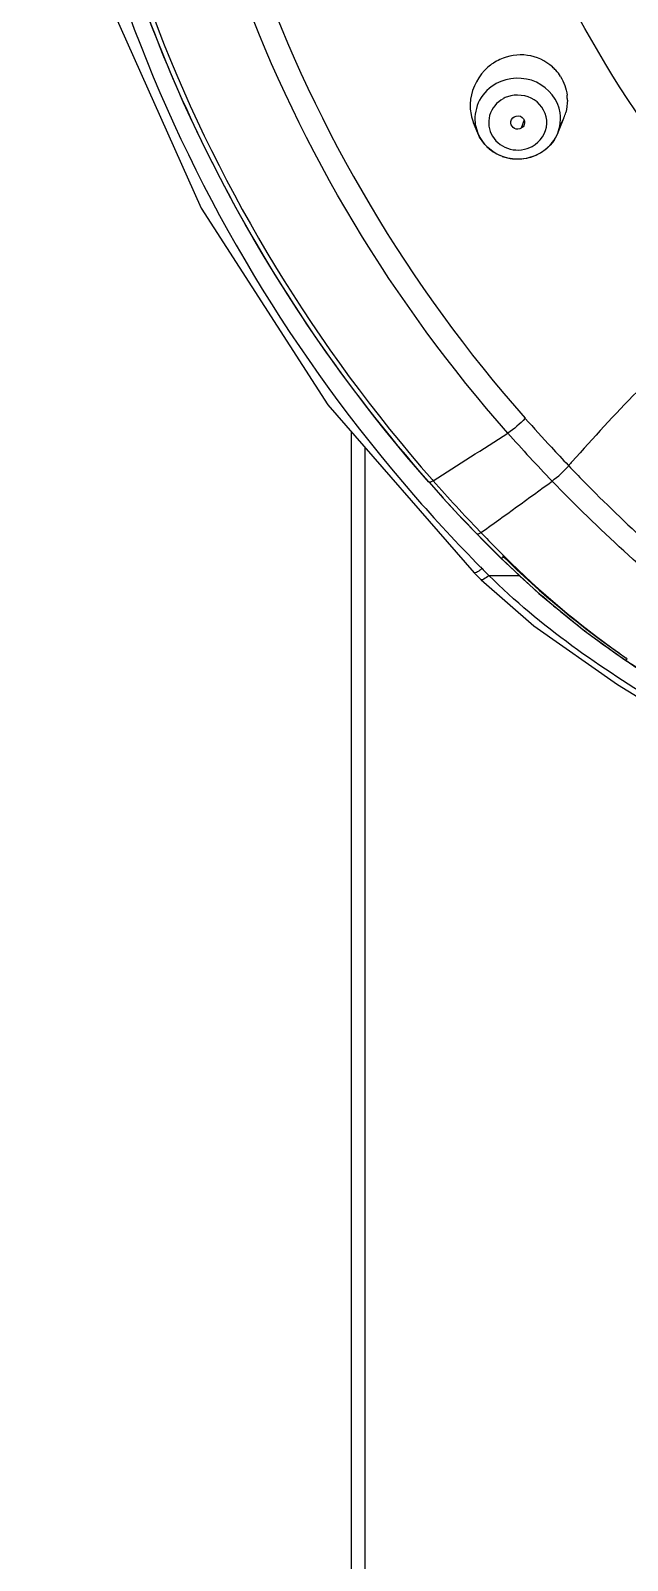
# Model space of a CAD drawing. Header units: millimetres. Extents: x 13495 to 14291, y -4366 to -3315.
# Drawn here: x 13864.35 to 13869.76, y -3813.2 to -3799.31 of the extents above; entities that cross this region are included whole.
import ezdxf

# ---------------------------------------------------------------- set-up
doc = ezdxf.new("R2010")
doc.units = ezdxf.units.MM
doc.header["$LTSCALE"] = 0.1
doc.layers.add('1', color=7, linetype='Continuous')

msp = doc.modelspace()

# ---------------------------------------------------------------- linework, layer by layer
at = {"layer": '1', "color": 7, "linetype": 'Continuous'}
for p, q in [((13868.402, -3800.238), (13868.364, -3800.144)), ((13868.822, -3800.117), (13868.797, -3800.194)), ((13869.128, -3800.238), (13869.184, -3800.101)), ((13868.382, -3800.169), (13868.402, -3800.238)), ((13869.128, -3800.238), (13869.147, -3800.174)), ((13867.255, -3802.95), (13867.255, -3989.266)), ((13867.38, -3989.267), (13867.38, -3803.094)), ((13869.227, -3803.258), (13869.223, -3803.254)), ((13869.227, -3803.258), (13869.223, -3803.254)), ((13867.957, -3803.407), (13867.956, -3803.403)), ((13867.958, -3803.407), (13867.957, -3803.407)), ((13867.959, -3803.408), (13867.958, -3803.407)), ((13867.988, -3803.384), (13867.997, -3803.395)), ((13867.988, -3803.384), (13867.997, -3803.395)), ((13868.393, -3803.878), (13868.392, -3803.874)), ((13868.43, -3803.866), (13868.419, -3803.854)), ((13868.43, -3803.866), (13868.419, -3803.854)), ((13868.43, -3804.18), (13868.441, -3804.193)), ((13868.609, -3804.096), (13868.608, -3804.092)), ((13868.609, -3804.096), (13868.609, -3804.096)), ((13868.645, -3804.084), (13868.633, -3804.072)), ((13868.37, -3804.231), (13868.433, -3804.294)), ((13868.429, -3804.181), (13868.44, -3804.193)), ((13868.503, -3804.256), (13868.779, -3804.256)), ((13869.748, -3805.005), (13869.759, -3805.013)), ((13869.736, -3805.023), (13869.733, -3805.018))]:
    msp.add_line(p, q, dxfattribs=at)
for points in [[(13864.345, -3796.079), (13864.488, -3796.984), (13865.04, -3799.006), (13865.894, -3800.919), (13867.043, -3802.706), (13868.37, -3804.231)], [(13867.957, -3803.406), (13868.089, -3803.554), (13868.265, -3803.744), (13868.393, -3803.878)], [(13868.393, -3803.878), (13868.45, -3803.937), (13868.555, -3804.042), (13868.609, -3804.095)], [(13868.609, -3804.096), (13868.957, -3804.419), (13869.369, -3804.757), (13869.736, -3805.023)], [(13868.433, -3804.294), (13868.911, -3804.714), (13869.669, -3805.246), (13870.044, -3805.476)], [(13869.736, -3805.023), (13871.113, -3805.879), (13872.338, -3806.694)]]:
    msp.add_lwpolyline(points, dxfattribs=at)
for centre, radius, start, end in [((13868.796, -3799.988), 0.461, 114.9604, 123.2263), ((13868.799, -3799.992), 0.466, 123.8061, 130.8758), ((13868.797, -3799.989), 0.462, 123.225, 123.7982), ((13868.802, -3799.946), 0.415, 42.1416, 48.1061), ((13868.803, -3799.945), 0.414, 32.0701, 42.1535), ((13868.771, -3799.987), 0.438, 174.3251, 182.2588), ((13868.758, -3799.987), 0.425, 182.265, 191.3196), ((13868.777, -3799.987), 0.444, 172.7796, 174.3394), ((13868.762, -3800.164), 0.272, 109.616, 118.5601), ((13868.807, -3799.941), 0.408, 5.3767, 6.683), ((13868.807, -3799.941), 0.408, 0.383, 5.376), ((13868.744, -3799.99), 0.41, 191.3311, 202.1509), ((13868.734, -3799.994), 0.399, 202.1873, 209.8945), ((13868.722, -3800.106), 0.346, 186.2888, 190.4913), ((13868.803, -3800.106), 0.35, 348.7581, 8.3369), ((13868.771, -3799.932), 0.446, 329.4417, 336.9053), ((13868.776, -3799.934), 0.44, 336.9194, 337.8072), ((13868.783, -3799.937), 0.433, 337.7913, 344.7052), ((13868.737, -3800.101), 0.362, 202.2353, 216.2778), ((13868.787, -3800.097), 0.369, 316.99, 328.8067), ((13868.795, -3800.103), 0.359, 328.8579, 337.8076), ((13868.746, -3800.094), 0.373, 216.3036, 225.7561), ((13868.752, -3800.088), 0.382, 225.7726, 233.9127), ((13868.76, -3800.078), 0.395, 233.9265, 245.0877), ((13868.773, -3800.082), 0.389, 298.5977, 313.7202), ((13868.782, -3800.092), 0.376, 313.7935, 314.7746), ((13868.783, -3800.094), 0.374, 314.7745, 317.0061), ((13868.761, -3800.074), 0.399, 245.092, 249.9614), ((13868.765, -3800.064), 0.41, 249.9925, 263.5112), ((13868.765, -3800.065), 0.408, 263.5209, 264.5997), ((13879.941, -3793.038), 14.807, 221.3926, 222.7629), ((13796.863, -3691.138), 132.897, 302.36114, 302.70775), ((13878.917, -3793.927), 13.658, 221.4199, 223.9051), ((13879.814, -3793.154), 14.635, 222.764, 223.6374), ((13880.65, -3813.211), 15.151, 138.7538, 138.9358), ((13880.56, -3792.449), 15.662, 223.6473, 224.368), ((13877.817, -3794.728), 13.134, 221.3402, 224.1397), ((13878.711, -3793.972), 14.268, 221.3325, 223.8362), ((13836.535, -3759.123), 54.948, 305.4835, 306.3151), ((13878.614, -3794.138), 14.304, 221.0011, 224.5951), ((13877.572, -3794.963), 12.795, 224.1474, 224.6046), ((13878.216, -3794.442), 13.586, 223.9198, 224.7807), ((13877.615, -3794.921), 12.854, 224.6046, 225.0596), ((13877.657, -3794.879), 12.914, 225.0596, 225.5124), ((13878.206, -3794.452), 13.571, 224.7808, 225.1416), ((13874.476, -3798.118), 8.374, 225.507, 229.9716), ((13874.443, -3798.186), 8.279, 225.3652, 235.4556), ((13872.262, -3800.486), 5.324, 224.131, 224.8426), ((13872.303, -3800.445), 5.382, 224.8418, 225.0782), ((13874.366, -3798.246), 8.205, 229.9849, 231.1097), ((13874.296, -3798.334), 8.093, 231.1039, 235.6785), ((13874.249, -3798.521), 7.894, 234.6894, 235.2367), ((13875.889, -3795.978), 10.937, 235.746, 236.4941)]:
    msp.add_arc(centre, radius, start, end, dxfattribs=at)
for points, knots in [([(13890.496, -3803.384), (13891.703, -3802.01), (13893.581, -3798.763), (13894.181, -3793.193), (13892.454, -3787.841), (13888.697, -3783.562), (13883.524, -3780.985), (13877.718, -3780.471), (13872.142, -3782.079), (13869.083, -3784.467), (13867.869, -3785.885)], [0, 0, 0, 0, 0.12306, 0.244548, 0.366574, 0.490907, 0.617911, 0.74639, 0.874326, 1, 1, 1, 1]), ([(13867.869, -3785.885), (13866.833, -3787.096), (13865.173, -3789.886), (13864.329, -3794.657), (13865.238, -3799.417), (13866.935, -3802.186), (13867.988, -3803.384)], [0, 0, 0, 0, 0.251502, 0.499887, 0.748335, 1, 1, 1, 1]), ([(13865.711, -3794.055), (13865.635, -3795.624), (13866.112, -3798.845), (13867.78, -3801.634), (13868.833, -3802.828)], [0, 0, 0, 0, 0.496751, 1, 1, 1, 1]), ([(13871.007, -3801.493), (13870.086, -3800.538), (13868.595, -3798.276), (13868.09, -3795.61), (13868.104, -3794.302)], [0, 0, 0, 0, 0.503611, 1, 1, 1, 1]), ([(13868.674, -3802.962), (13867.636, -3801.784), (13865.978, -3799.045), (13865.455, -3795.88), (13865.496, -3794.33)], [0, 0, 0, 0, 0.503245, 1, 1, 1, 1]), ([(13864.427, -3794.505), (13864.417, -3796.127), (13865.009, -3799.423), (13866.741, -3802.282), (13867.819, -3803.523)], [0, 0, 0, 0, 0.496603, 1, 1, 1, 1]), ([(13867.958, -3803.407), (13866.888, -3802.193), (13865.168, -3799.384), (13864.567, -3796.14), (13864.567, -3794.543)], [0, 0, 0, 0, 0.503189, 1, 1, 1, 1]), ([(13867.956, -3803.403), (13867.208, -3802.553), (13865.919, -3800.674), (13865.138, -3798.532), (13864.891, -3797.44)], [0, 0, 0, 0, 0.502776, 1, 1, 1, 1]), ([(13869.079, -3799.637), (13869.017, -3799.581), (13868.855, -3799.506), (13868.678, -3799.534), (13868.602, -3799.57)], [0, 0, 0, 0, 0.495581, 1, 1, 1, 1]), ([(13869.15, -3800.055), (13869.133, -3799.939), (13868.957, -3799.714), (13868.677, -3799.73), (13868.57, -3799.788)], [0, 0, 0, 0, 0.490862, 1, 1, 1, 1]), ([(13868.57, -3799.788), (13868.508, -3799.822), (13868.4, -3799.927), (13868.371, -3800.075), (13868.378, -3800.144)], [0, 0, 0, 0, 0.506404, 1, 1, 1, 1]), ([(13868.633, -3799.926), (13868.575, -3799.957), (13868.481, -3800.068), (13868.513, -3800.284), (13868.691, -3800.41), (13868.838, -3800.391), (13868.897, -3800.359)], [0, 0, 0, 0, 0.248197, 0.491259, 0.743141, 1, 1, 1, 1]), ([(13868.897, -3800.359), (13868.969, -3800.319), (13869.082, -3800.155), (13868.983, -3799.981), (13868.915, -3799.936)], [0, 0, 0, 0, 0.500991, 1, 1, 1, 1]), ([(13868.797, -3800.194), (13868.779, -3800.204), (13868.732, -3800.207), (13868.704, -3800.168), (13868.701, -3800.149)], [0, 0, 0, 0, 0.509411, 1, 1, 1, 1]), ([(13868.733, -3800.09), (13868.754, -3800.078), (13868.816, -3800.079), (13868.832, -3800.141), (13868.823, -3800.163)], [0, 0, 0, 0, 0.510364, 1, 1, 1, 1]), ([(13868.957, -3800.427), (13868.863, -3800.479), (13868.621, -3800.503), (13868.442, -3800.336), (13868.402, -3800.238)], [0, 0, 0, 0, 0.503279, 1, 1, 1, 1]), ([(13870.055, -3802.376), (13869.985, -3802.446), (13869.713, -3802.721), (13869.449, -3803.005), (13869.259, -3803.222)], [0, 0, 0, 0, 0.254244, 1, 1, 1, 1]), ([(13867.997, -3803.395), (13867.993, -3803.397), (13867.982, -3803.404), (13867.967, -3803.411), (13867.959, -3803.408)], [0, 0, 0, 0, 0.347066, 1, 1, 1, 1]), ([(13868.43, -3803.866), (13868.426, -3803.869), (13868.416, -3803.875), (13868.399, -3803.884), (13868.393, -3803.878)], [0, 0, 0, 0, 0.368729, 1, 1, 1, 1]), ([(13868.645, -3804.084), (13868.641, -3804.086), (13868.631, -3804.092), (13868.615, -3804.102), (13868.609, -3804.096)], [0, 0, 0, 0, 0.366323, 1, 1, 1, 1]), ([(13868.378, -3804.232), (13868.377, -3804.233), (13868.374, -3804.233), (13868.371, -3804.232), (13868.37, -3804.231)], [0, 0, 0, 0, 0.558976, 1, 1, 1, 1]), ([(13868.44, -3804.193), (13868.434, -3804.198), (13868.415, -3804.213), (13868.394, -3804.23), (13868.378, -3804.232)], [0, 0, 0, 0, 0.345475, 1, 1, 1, 1]), ([(13868.503, -3804.256), (13868.489, -3804.268), (13868.471, -3804.282), (13868.439, -3804.3), (13868.433, -3804.294)], [0, 0, 0, 0, 0.692683, 1, 1, 1, 1]), ([(13869.759, -3805.013), (13869.755, -3805.017), (13869.749, -3805.022), (13869.739, -3805.025), (13869.736, -3805.023)], [0, 0, 0, 0, 0.645136, 1, 1, 1, 1])]:
    msp.add_open_spline(points, degree=3, knots=knots, dxfattribs=at)
for points in [[(13868.494, -3799.64), (13868.411, -3799.712), (13868.351, -3799.822), (13868.337, -3799.931)], [(13869.153, -3799.725), (13869.185, -3799.776), (13869.206, -3799.834), (13869.213, -3799.893)], [(13868.915, -3799.936), (13868.846, -3799.892), (13868.748, -3799.881), (13868.671, -3799.908)], [(13869.215, -3799.938), (13869.216, -3799.976), (13869.21, -3800.015), (13869.2, -3800.051)], [(13868.701, -3800.149), (13868.699, -3800.127), (13868.713, -3800.1), (13868.733, -3800.09)], [(13868.823, -3800.163), (13868.818, -3800.176), (13868.809, -3800.188), (13868.797, -3800.194)], [(13869.128, -3800.238), (13869.095, -3800.317), (13869.032, -3800.387), (13868.957, -3800.427)], [(13868.726, -3800.471), (13868.805, -3800.479), (13868.89, -3800.462), (13868.959, -3800.424)], [(13868.833, -3802.828), (13868.785, -3802.879), (13868.732, -3802.924), (13868.674, -3802.962)], [(13869.076, -3803.398), (13869.131, -3803.357), (13869.182, -3803.31), (13869.227, -3803.259)], [(13870.417, -3804.626), (13869.947, -3804.244), (13869.497, -3803.835), (13869.076, -3803.398)], [(13869.364, -3803.401), (13869.745, -3803.79), (13870.148, -3804.16), (13870.573, -3804.501)], [(13868.644, -3804.084), (13868.967, -3804.404), (13869.316, -3804.7), (13869.687, -3804.962)], [(13870.082, -3805.438), (13869.519, -3805.099), (13868.969, -3804.719), (13868.503, -3804.256)]]:
    msp.add_open_spline(points, degree=3, dxfattribs=at)

doc.saveas('drawing.dxf')
